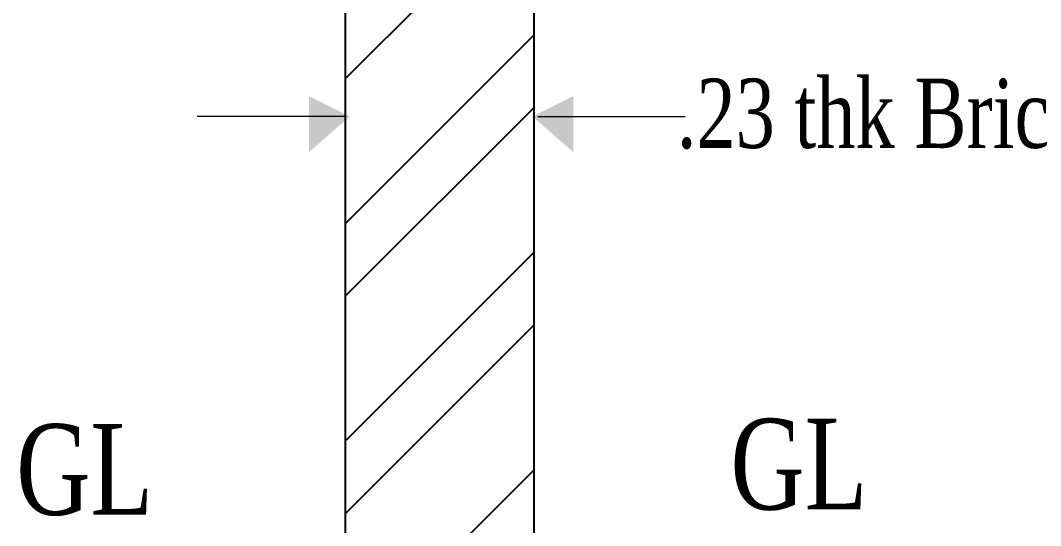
# Model space of a CAD drawing. Header units: metres. Extents: x -1744 to -758, y -4183 to -3914.
# Drawn here: x -1341.87 to -1318.17, y -3991.11 to -3979.39 of the extents above; entities that cross this region are included whole.
import ezdxf

# ---------------------------------------------------------------- set-up
doc = ezdxf.new("R2010")
doc.units = ezdxf.units.M
doc.layers.add('DIM', color=41, linetype='Continuous', lineweight=13)
doc.layers.add('HATCH', color=8, linetype='Continuous', lineweight=25)
doc.layers.add('TEXT', color=7, linetype='Continuous')
doc.layers.add('WALL', color=7, linetype='Continuous')
doc.styles.add('ROMANS', font='times.ttf')

# ---------------------------------------------------------------- blocks, each defined once
blk = doc.blocks.new('com src')
at = {"layer": 'DIM', "color": 3, "linetype": 'Continuous'}
for p, q in [((-0.348, -111.294), (-50.401, -111.294)), ((65.239, -111.294), (115.293, -111.294))]:
    blk.add_line(p, q, dxfattribs=at)
at = {"layer": 'DIM', "color": 2, "linetype": 'Continuous'}
for points in [[(1.378, -111.294), (-12.43, -104.395), (-12.43, -123.368)], [(63.513, -111.294), (77.321, -104.395), (77.321, -123.368)]]:
    blk.add_solid(points, dxfattribs=at)
at = {"layer": 'TEXT', "linetype": 'Continuous'}
for p, q in [((0, -98.404), (64.016, -34.389)), ((0, -147.606), (64.016, -83.591)), ((0, -172.208), (64.016, -108.192)), ((0, -221.41), (64.016, -157.394)), ((0, -246.011), (64.016, -181.995)), ((0, -295.213), (64.016, -231.197))]:
    blk.add_line(p, q, dxfattribs=at)
at = {"layer": 'WALL'}
for p, q in [((0, -253.322), (0, 169.738)), ((64.016, -253.322), (64.016, 169.738))]:
    blk.add_line(p, q, dxfattribs=at)
at = {"layer": 'TEXT', "style": 'ROMANS', "width": 0.75}
for s, height, p in [('.23 thk Brick Wall', 23.5224, (112.496, -121.96)), ('GL', 30.807, (130.728, -244.667)), ('GL', 30.807, (-111.92, -246.47))]:
    blk.add_text(s, height=height, dxfattribs=at).set_placement(p)
blk = doc.blocks.new('A$C1C9B1590')
at = {"layer": 'HATCH', "color": 1, "xscale": 0.0683846454916549, "yscale": 0.0683846454916549, "zscale": 0.0683846454916549}
blk.add_blockref('com src', (271.172, 208.957), dxfattribs=at)

msp = doc.modelspace()

# ---------------------------------------------------------------- block references
at = {"layer": 'WALL'}
msp.add_blockref('A$C1C9B1590', (-1605.48862, -4182.96317), dxfattribs=at)

doc.saveas('drawing.dxf')
